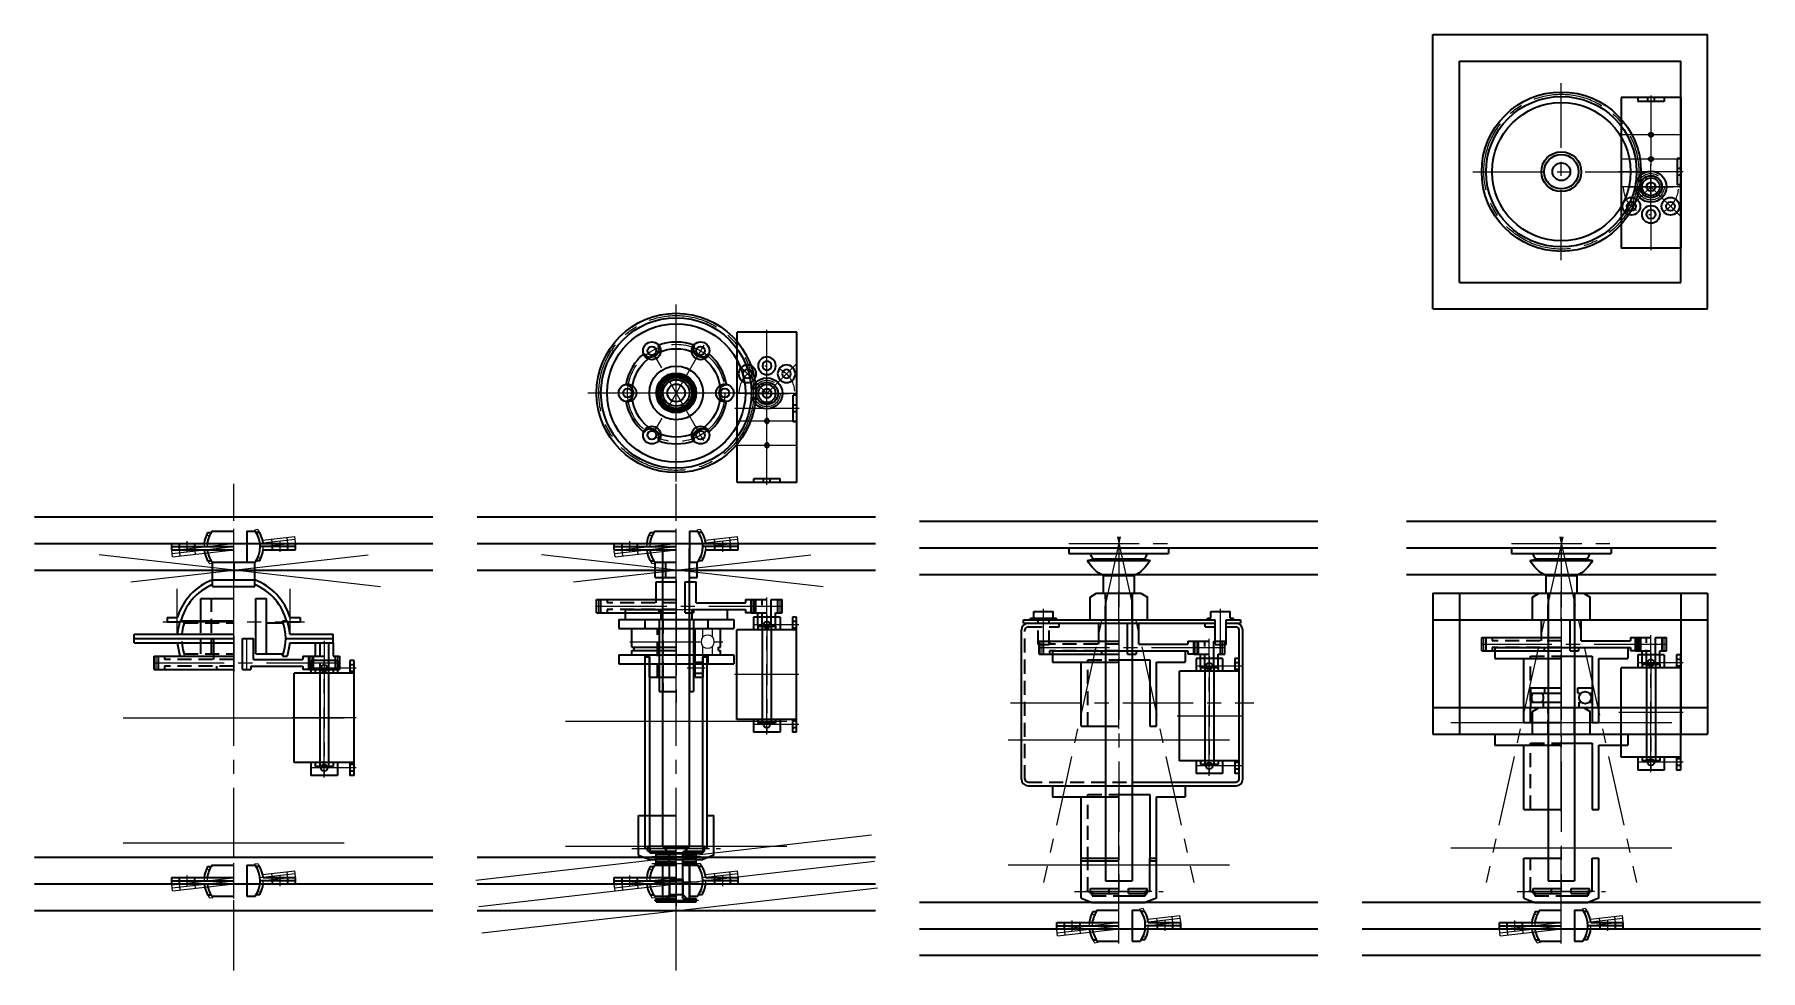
# Model space of a CAD drawing. Header units: millimetres. Extents: x 40 to 2090, y -460 to 870.
# Drawn here: x 1310 to 2090, y -361 to 62 of the extents above; entities that cross this region are included whole.
import ezdxf

# ---------------------------------------------------------------- set-up
doc = ezdxf.new("R2010")
doc.units = ezdxf.units.MM
for name, pattern in [('CENTER', [50.8, 31.75, -6.35, 6.35, -6.35]), ('DASHDOT', [25.4, 12.7, -6.35, 0, -6.35]), ('DASHED2', [9.525, 6.35, -3.175])]:
    doc.linetypes.add(name, pattern=pattern)
doc.layers.get('0').update_dxf_attribs({"linetype": 'CONTINUOUS', "lineweight": 0})
for name, color, linetype, lineweight in [('AUX', 1, 'CONTINUOUS', 13), ('CENTER', 7, 'CENTER', 18), ('CONTOUR', 7, 'CONTINUOUS', 35)]:
    doc.layers.add(name, color=color, linetype=linetype, lineweight=lineweight)

# ---------------------------------------------------------------- blocks, each defined once
blk = doc.blocks.new('DS1-70 face')
at = {"layer": 'CENTER'}
for p, q in [((0, -40), (0, 40)), ((-40, 0), (40, 0))]:
    blk.add_line(p, q, dxfattribs=at)
blk.add_circle((0, 0), 35, dxfattribs=at)
at = {"layer": 'CONTOUR'}
for radius in [36, 34, 31.25, 9, 7.8, 4]:
    blk.add_circle((0, 0), radius, dxfattribs=at)
blk = doc.blocks.new('6-speed HE side')
at = {"layer": 'CENTER'}
for p, q in [((13.5, -34.5), (13.5, 35.5)), ((13.5, 6.8), (0, 20.3)), ((13.5, 6.8), (27, 20.3)), ((-1, 0), (28, 0)), ((0, 6.8), (27, 6.8)), ((0, -5.7), (27, -5.7)), ((0, -16.7), (27, -16.7))]:
    blk.add_line(p, q, dxfattribs=at)
at = {"layer": 'CENTER', "color": 7, "linetype": 'DASHDOT', "lineweight": 18}
blk.add_arc((13.5, 6.8), 12.5, 0, 180, dxfattribs=at)
at = {"layer": 'CONTOUR'}
for p, q in [((0, 34.5), (27, 34.5)), ((0, -33.5), (0, 34.5)), ((27, -33.5), (27, 34.5)), ((0, 6), (1.7, 6)), ((0, 1.5), (1.7, 1.5)), ((1.7, -6), (1.7, 6)), ((0, -1.5), (1.7, -1.5)), ((0, -6), (1.7, -6)), ((0, -33.5), (27, -33.5)), ((7.5, -33.5), (7.5, -31.8)), ((7.5, -31.8), (19.5, -31.8)), ((12, -33.5), (12, -31.8)), ((15, -33.5), (15, -31.8)), ((19.5, -33.5), (19.5, -31.8))]:
    blk.add_line(p, q, dxfattribs=at)
for centre, radius in [((4.66, 15.64), 4), ((4.66, 15.64), 2), ((13.5, 19.3), 4), ((13.5, 19.3), 2), ((22.34, 15.64), 4), ((22.34, 15.64), 2), ((13.5, 6.8), 4), ((13.5, 6.8), 2), ((13.5, -5.7), 1), ((13.5, -16.7), 1)]:
    blk.add_circle(centre, radius, dxfattribs=at)
blk = doc.blocks.new('DS1-12 face')
at = {"layer": 'CENTER'}
for p, q in [((0, -10), (0, 10)), ((-10, 0), (10, 0))]:
    blk.add_line(p, q, dxfattribs=at)
blk.add_circle((0, 0), 6, dxfattribs=at)
at = {"layer": 'CONTOUR'}
for radius in [7, 5, 2]:
    blk.add_circle((0, 0), radius, dxfattribs=at)
blk = doc.blocks.new('TM-256-4 side')
at = {"layer": 'CENTER'}
for p, q in [((0.65, -4.93), (-33.98, 151.28)), ((-0.65, -4.93), (33.98, 151.28)), ((0, -5), (0, 155)), ((-22.5, -2), (22.5, -2))]:
    blk.add_line(p, q, dxfattribs=at)
at = {"layer": 'CONTOUR'}
for p, q in [((-6, 150.5), (6, 150.5)), ((-6, 20.5), (-6, 150.5)), ((6, 20.5), (6, 150.5)), ((-7, 20.5), (7, 20.5)), ((-7, 12.5), (-7, 20.5)), ((7, 12.5), (7, 20.5)), ((-7, 12.5), (7, 12.5)), ((-22.5, 2.5), (22.5, 2.5)), ((-22.5, 0), (-22.5, 2.5)), ((-22.5, 0), (22.5, 0)), ((-14.12, 5.74), (-11.56, 5.17)), ((-14.12, 5.74), (14.12, 5.74)), ((11.56, 5.17), (-11.56, 5.17)), ((11.56, 5.17), (14.12, 5.74)), ((22.5, 0), (22.5, 2.5))]:
    blk.add_line(p, q, dxfattribs=at)
at = {"layer": 'CONTOUR', "color": 7, "linetype": 'CONTINUOUS', "lineweight": 35}
for radius, start, end in [(16.1, 115.76933, 151.27074), (16.1, 28.72926, 64.23067), (13.6, 148.1795, 160.6795), (13.6, 19.3205, 31.8205)]:
    blk.add_arc((0, -2), radius, start, end, dxfattribs=at)
blk = doc.blocks.new('SC 1212C')
at = {"layer": 'CENTER'}
blk.add_line((0, -1), (0, 13), dxfattribs=at)
at = {"layer": 'CONTOUR'}
for p, q in [((-13, 10.27), (-10, 12)), ((-13, 0), (-13, 10.27)), ((-10, 12), (0, 12)), ((6, 0), (6, 12)), ((6, 12), (10, 12)), ((10, 12), (13, 10.27)), ((13, 0), (13, 10.27)), ((-13, 0), (0, 0)), ((6, 0), (13, 0))]:
    blk.add_line(p, q, dxfattribs=at)
at = {"layer": 'CONTOUR', "linetype": 'DASHED2'}
blk.add_line((-6, 0), (-6, 12), dxfattribs=at)
blk = doc.blocks.new('J-103 side')
at = {"layer": 'CENTER'}
blk.add_line((0, -35), (0, 1), dxfattribs=at)
at = {"layer": 'CONTOUR'}
for p, q in [((-30, 0), (-30, -5)), ((-30, 0), (0, 0)), ((0, 0), (30, 0)), ((30, 0), (30, -5)), ((-30, -5), (0, -5)), ((-17, -34), (-17, -5)), ((0, -4), (14, -4)), ((14, -4), (14, -34)), ((17, -5), (30, -5)), ((17, -34), (17, -5)), ((-17, -34), (-14, -34)), ((-17, -34), (0, -34)), ((14, -34), (17, -34))]:
    blk.add_line(p, q, dxfattribs=at)
at = {"layer": 'CONTOUR', "linetype": 'DASHED2'}
for p, q in [((-14, -34), (-14, -4)), ((-14, -4), (0, -4))]:
    blk.add_line(p, q, dxfattribs=at)
blk = doc.blocks.new('DS1-70 side')
at = {"layer": 'AUX'}
blk.add_line((6, 0), (6, 14), dxfattribs=at)
at = {"layer": 'CENTER'}
for p, q in [((0, 15), (0, -1)), ((-36, 3), (36, 3)), ((-35, 0), (-35, 6)), ((35, 0), (35, 6))]:
    blk.add_line(p, q, dxfattribs=at)
at = {"layer": 'CONTOUR'}
for p, q in [((-9, 14), (0, 14)), ((-9, 4.5), (-9, 14)), ((4, 0), (4, 14)), ((4, 14), (9, 14)), ((9, 4.5), (9, 14)), ((-36, 0), (-36, 6)), ((-36, 6), (0, 6)), ((-36, 0), (0, 0)), ((-34, 0), (-34, 6)), ((-31.25, 6), (-31.25, 4.5)), ((-31.25, 1.5), (-31.25, 0)), ((-7.8, 1.5), (-7.8, 0)), ((4, 0), (7.8, 0)), ((7.8, 1.5), (7.8, 0)), ((7.8, 1.5), (31.25, 1.5)), ((9, 4.5), (31.25, 4.5)), ((31.25, 6), (36, 6)), ((31.25, 6), (31.25, 4.5)), ((31.25, 1.5), (31.25, 0)), ((36, 0), (31.25, 0)), ((34, 0), (34, 6)), ((36, 0), (36, 6))]:
    blk.add_line(p, q, dxfattribs=at)
at = {"layer": 'CONTOUR', "linetype": 'DASHED2'}
for p, q in [((0, 4.5), (-31.25, 4.5)), ((0, 1.5), (-31.25, 1.5))]:
    blk.add_line(p, q, dxfattribs=at)
blk = doc.blocks.new('DS1-12 side')
at = {"layer": 'CENTER'}
for p, q in [((-6, 0), (-6, -6)), ((0, 7), (0, -7)), ((6, 0), (6, -6)), ((-7, -3), (7, -3))]:
    blk.add_line(p, q, dxfattribs=at)
at = {"layer": 'CONTOUR'}
for p, q in [((-7, 0), (-7, -6)), ((-7, 0), (0, 0)), ((-5, 0), (-5, -6)), ((-4, 6), (-4, 0)), ((-4, 6), (0, 6)), ((2, 6), (2, -6)), ((2, 6), (4, 6)), ((4, 6), (4, 0)), ((4, 0), (7, 0)), ((5, 0), (5, -6)), ((7, 0), (7, -6)), ((-7, -6), (0, -6)), ((2, -6), (7, -6))]:
    blk.add_line(p, q, dxfattribs=at)
at = {"layer": 'CONTOUR', "linetype": 'DASHED2'}
blk.add_line((-2, 6), (-2, -6), dxfattribs=at)
blk = doc.blocks.new('6-speed HE top')
at = {"layer": 'CENTER'}
for p, q in [((0, -14.5), (0, 14.5)), ((-27, 0), (26, 0)), ((27, 0), (-26, 0)), ((-22.5, -14.5), (-22.5, 6)), ((22.5, -14.5), (22.5, 6))]:
    blk.add_line(p, q, dxfattribs=at)
at = {"layer": 'CONTOUR'}
for p, q in [((-20.2, -13.5), (-20.2, 13.5)), ((-20.2, 13.5), (20.2, 13.5)), ((20.2, -13.5), (20.2, 13.5)), ((-20.2, 6), (-26, 6)), ((-26, -6), (-26, 6)), ((-20.2, 4), (-21.9, 4)), ((-21.9, -4), (-21.9, 4)), ((21.9, 2), (-21.9, 2)), ((26, 6), (20.2, 6)), ((21.9, 4), (20.2, 4)), ((21.9, -4), (21.9, 4)), ((26, -6), (26, 6)), ((-20.2, -6), (-26, -6)), ((21.9, -2), (-21.9, -2)), ((-20.2, -4), (-21.9, -4)), ((21.9, -4), (20.2, -4)), ((26, -6), (20.2, -6)), ((-26, -13.5), (-26, -11.6)), ((-20.2, -11.6), (-26, -11.6)), ((-26, -13.5), (26, -13.5)), ((-24, -13.5), (-24, -11.6)), ((-21, -13.5), (-21, -11.6)), ((26, -11.6), (20.2, -11.6)), ((21, -13.5), (21, -11.6)), ((24, -13.5), (24, -11.6)), ((26, -13.5), (26, -11.6))]:
    blk.add_line(p, q, dxfattribs=at)
for centre in [(-22.5, 0), (22.5, 0)]:
    blk.add_circle(centre, 1.5, dxfattribs=at)
blk = doc.blocks.new('Pull Box side')
at = {"layer": 'CENTER'}
for p, q in [((-40, 23.3), (-40, 42.5)), ((0, -42.5), (0, 42.5)), ((40, 23.3), (40, 42.5)), ((-55, 0), (55, 0))]:
    blk.add_line(p, q, dxfattribs=at)
at = {"layer": 'CONTOUR'}
for p, q in [((-44.4, 41.3), (-35.6, 41.3)), ((-44.4, 38.3), (-44.4, 41.3)), ((-35.6, 38.3), (-35.6, 41.3)), ((35.6, 41.3), (44.4, 41.3)), ((35.6, 38.3), (35.6, 41.3)), ((44.4, 38.3), (44.4, 41.3)), ((-50, -34.5), (-50, 32.9)), ((-49, 37.5), (37.5, 37.5)), ((-49, 35.9), (-49, 37.5)), ((-49, 35.9), (37.5, 35.9)), ((-45.9, 38.3), (-34.1, 38.3)), ((-45.9, 37.5), (-45.9, 38.3)), ((-34.1, 37.5), (-34.1, 38.3)), ((33, 34.3), (33, 35.9)), ((33, 34.3), (37.5, 34.3)), ((34.1, 38.3), (35.6, 38.3)), ((34.1, 37.5), (34.1, 38.3)), ((37.5, 26.3), (37.5, 37.5)), ((42.5, 26.3), (42.5, 37.5)), ((42.5, 37.5), (49, 37.5)), ((42.5, 35.9), (49, 35.9)), ((42.5, 34.3), (47, 34.3)), ((44.4, 38.3), (45.9, 38.3)), ((45.9, 37.5), (45.9, 38.3)), ((48.4, -34.5), (48.4, 32.9)), ((49, 37.5), (49, 35.9)), ((50, -34.5), (50, 32.9)), ((37.5, 26.3), (42.5, 26.3)), ((-47, -37.5), (47, -37.5)), ((0, -35.9), (47, -35.9))]:
    blk.add_line(p, q, dxfattribs=at)
at = {"layer": 'CONTOUR', "linetype": 'DASHED2'}
for p, q in [((-48.4, -34.5), (-48.4, 32.9)), ((-47, 34.3), (-33, 34.3)), ((-42.5, 26.3), (-42.5, 37.5)), ((-37.5, 26.3), (-37.5, 37.5)), ((-33, 34.3), (-33, 35.9)), ((-42.5, 26.3), (-37.5, 26.3)), ((-47, -35.9), (0, -35.9))]:
    blk.add_line(p, q, dxfattribs=at)
at = {"layer": 'CONTOUR', "color": 7, "linetype": 'CONTINUOUS', "lineweight": 35}
for centre, start, end in [((-47, 32.9), 90, 180), ((47, 32.9), 0, 90), ((-47, -34.5), 180, 270), ((47, -34.5), 270, 0)]:
    blk.add_arc(centre, 3, start, end, dxfattribs=at)
at = {"layer": 'CONTOUR'}
for centre, start, end in [((-47, 32.9), 90, 180), ((47, 32.9), 0, 90), ((-47, -34.5), 180, 270), ((47, -34.5), 270, 0)]:
    blk.add_arc(centre, 1.4, start, end, dxfattribs=at)
blk = doc.blocks.new('51102 side')
at = {"layer": 'CENTER'}
blk.add_line((0, -2), (0, 11), dxfattribs=at)
at = {"layer": 'CONTOUR'}
for p, q in [((-14, 9), (-14, 6.5)), ((-14, 9), (0, 9)), ((-7.5, 6.5), (-7.5, 9)), ((7.5, 6.5), (7.5, 9)), ((7.5, 9), (14, 9)), ((14, 9), (14, 6.5)), ((-14, 6.5), (0, 6.5)), ((-14, 2.5), (-14, 0)), ((-14, 2.5), (0, 2.5)), ((-14, 0), (0, 0)), ((-8, 0), (-8, 2.5)), ((7.5, 6.5), (8.86, 6.5)), ((8, 0), (8, 2.5)), ((8, 2.5), (8.86, 2.5)), ((8, 0), (14, 0)), ((12.64, 6.5), (14, 6.5)), ((12.64, 2.5), (14, 2.5)), ((14, 2.5), (14, 0))]:
    blk.add_line(p, q, dxfattribs=at)
blk.add_circle((10.75, 4.5), 2.75, dxfattribs=at)
at = {"layer": 'CONTOUR', "color": 7, "linetype": 'CONTINUOUS', "lineweight": 35}
for start, end in [(133.34176, 226.65824), (313.34176, 46.65824)]:
    blk.add_arc((-10.75, 4.5), 2.75, start, end, dxfattribs=at)
blk = doc.blocks.new('B-BAF 1214 side')
at = {"layer": 'AUX'}
for p, q in [((-27.98, -1.78), (-0.16, 1.39)), ((-27.82, -3.17), (0, 0)), ((-12.42, 5.03), (-10.81, 5.21)), ((10.97, 7.69), (9.36, 7.51)), ((27.82, 3.17), (11.92, 1.36)), ((13.08, 2.9), (27.66, 4.56)), ((13.4, 0.12), (27.98, 1.78)), ((17.55, 0.59), (17.23, 3.37)), ((24.5, 1.38), (24.18, 4.16)), ((27.98, 1.78), (27.66, 4.56)), ((-27.66, -4.56), (-27.98, -1.78)), ((-27.66, -4.56), (0.16, -1.39)), ((-24.18, -4.16), (-24.5, -1.38)), ((-17.23, -3.37), (-17.55, -0.59)), ((-10.97, -7.69), (-9.36, -7.51)), ((12.42, -5.03), (10.81, -5.21))]:
    blk.add_line(p, q, dxfattribs=at)
for radius, start, end in [(13.4, 157.97045, 180.50293), (12, 154.26905, 179.80023), (12, 334.26905, 38.73095), (13.4, 12.49707, 35.02955), (13.4, 337.97045, 0.50293), (13.4, 192.49707, 215.02955), (12, 193.19977, 218.73095)]:
    blk.add_arc((0, 0), radius, start, end, dxfattribs=at)
at = {"layer": 'CENTER'}
for p, q in [((0, -8), (0, 8)), ((-21, -2.4), (-21, 2.4)), ((21, -2.4), (21, 2.4))]:
    blk.add_line(p, q, dxfattribs=at)
at = {"layer": 'CONTOUR'}
for p, q in [((-28, -1.4), (-28, 1.4)), ((-28, 1.4), (0, 1.4)), ((-28, 0), (0, 0)), ((-24.5, -1.4), (-24.5, 1.4)), ((-17.5, -1.4), (-17.5, 1.4)), ((-11.77, 6.4), (-10.15, 6.4)), ((-9.75, 7), (0, 7)), ((6, 7), (6, -7)), ((6, 7), (9.75, 7)), ((11.77, 6.4), (10.15, 6.4)), ((28, 0), (12, 0)), ((13.33, 1.4), (28, 1.4)), ((17.5, -1.4), (17.5, 1.4)), ((24.5, -1.4), (24.5, 1.4)), ((28, -1.4), (28, 1.4)), ((-28, -1.4), (0, -1.4)), ((-11.77, -6.4), (-10.15, -6.4)), ((-9.75, -7), (0, -7)), ((6, -7), (9.75, -7)), ((11.77, -6.4), (10.15, -6.4)), ((13.33, -1.4), (28, -1.4))]:
    blk.add_line(p, q, dxfattribs=at)
at = {"layer": 'CONTOUR', "color": 7, "linetype": 'CONTINUOUS', "lineweight": 35}
for radius, start, end in [(13.4, 151.47045, 174.00293), (12, 144.31467, 173.30023), (12, 324.31467, 35.68533), (13.4, 5.99707, 28.52955), (13.4, 185.99707, 208.52955), (12, 186.69977, 215.68533), (13.4, 331.47045, 354.00293)]:
    blk.add_arc((0, 0), radius, start, end, dxfattribs=at)
blk = doc.blocks.new('Washer 8.5x26x2.3 side')
at = {"layer": 'CENTER'}
for p, q in [((-15, 0), (15, 0)), ((0, -2.5), (0, 2.5))]:
    blk.add_line(p, q, dxfattribs=at)
at = {"layer": 'CONTOUR'}
for p, q in [((-12.8, 1.15), (0, 1.15)), ((-12.8, -1.15), (-12.8, 1.15)), ((-4.4, -1.15), (-4.4, 1.15)), ((4.4, 1.15), (12.8, 1.15)), ((4.4, -1.15), (4.4, 1.15)), ((12.8, -1.15), (12.8, 1.15)), ((-12.8, -1.15), (0, -1.15)), ((4.4, -1.15), (12.8, -1.15))]:
    blk.add_line(p, q, dxfattribs=at)
blk = doc.blocks.new('J-49 side')
at = {"layer": 'CENTER'}
for p, q in [((0, -10), (0, 20)), ((-20, 0), (20, 0))]:
    blk.add_line(p, q, dxfattribs=at)
at = {"layer": 'CONTOUR'}
for p, q in [((-17, -3), (-17, 15)), ((-17, 15), (0, 15)), ((14, 0), (14, 15)), ((14, 15), (17, 15)), ((17, -3), (17, 15)), ((14, 0), (12, 0)), ((12, 0), (12, -2)), ((-17, -3), (-12, -5)), ((-12, -5), (12, -5)), ((0, -2), (12, -2)), ((17, -3), (12, -5))]:
    blk.add_line(p, q, dxfattribs=at)
at = {"layer": 'CONTOUR', "linetype": 'DASHED2'}
for p, q in [((-14, 0), (-14, 15)), ((-14, 0), (-12, 0)), ((-12, 0), (-12, -2)), ((-12, -2), (0, -2))]:
    blk.add_line(p, q, dxfattribs=at)
blk = doc.blocks.new('KC side')
at = {"layer": 'CENTER'}
for p, q in [((0, -2), (0, 42)), ((-25, 0), (25, 0))]:
    blk.add_line(p, q, dxfattribs=at)
at = {"layer": 'CONTOUR'}
for p, q in [((-7.75, 4.5), (-7.75, 37)), ((-7.75, 37), (0, 37)), ((6, 4.5), (6, 37)), ((6, 37), (7.75, 37)), ((7.75, 4.5), (7.75, 37)), ((-23, 4.5), (0, 4.5)), ((-23, 0), (-23, 4.5)), ((-23, 0), (0, 0)), ((6, 4.5), (7, 4.5)), ((7, 0), (7, 4.5)), ((7, 0), (23, 0)), ((7.75, 4.5), (23, 4.5)), ((23, 0), (23, 4.5))]:
    blk.add_line(p, q, dxfattribs=at)
at = {"layer": 'CONTOUR', "linetype": 'DASHED2'}
for p, q in [((-6, 4.5), (-6, 37)), ((-7, 0), (-7, 4.5))]:
    blk.add_line(p, q, dxfattribs=at)
blk = doc.blocks.new('Washer 6.5x18x1.6 side')
at = {"layer": 'CENTER'}
for p, q in [((-11, 0), (11, 0)), ((0, -3), (0, 3))]:
    blk.add_line(p, q, dxfattribs=at)
at = {"layer": 'CONTOUR'}
for p, q in [((-9, -0.8), (-9, 0.8)), ((-9, 0.8), (0, 0.8)), ((-3.25, -0.8), (-3.25, 0.8)), ((3.25, -0.8), (3.25, 0.8)), ((3.25, 0.8), (9, 0.8)), ((9, -0.8), (9, 0.8)), ((-9, -0.8), (0, -0.8)), ((3.25, -0.8), (9, -0.8))]:
    blk.add_line(p, q, dxfattribs=at)
blk = doc.blocks.new('Round Boss M6-D12-L15 side')
at = {"layer": 'CENTER'}
for p, q in [((0, -10), (0, 10)), ((-10, 0), (10, 0))]:
    blk.add_line(p, q, dxfattribs=at)
at = {"layer": 'CONTOUR'}
for p, q in [((-6, -7.5), (-6, 7.5)), ((-6, 7.5), (0, 7.5)), ((3, -7.5), (3, 7.5)), ((3, 7.5), (6, 7.5)), ((6, -7.5), (6, 7.5)), ((-6, -7.5), (0, -7.5)), ((3, -7.5), (6, -7.5))]:
    blk.add_line(p, q, dxfattribs=at)
at = {"layer": 'CONTOUR', "linetype": 'DASHED2'}
blk.add_line((-3, -7.5), (-3, 7.5), dxfattribs=at)
blk = doc.blocks.new('Flat head M6 15 side')
at = {"layer": 'CENTER'}
blk.add_line((0, -18), (0, 2), dxfattribs=at)
at = {"layer": 'CONTOUR'}
for p, q in [((-6, 0), (6, 0)), ((-6, -0.4), (-6, 0)), ((6, -0.4), (6, 0)), ((-6, -0.4), (6, -0.4)), ((-6, -0.4), (-3, -3.4)), ((-3, -3.4), (3, -3.4)), ((-3, -15), (-3, -3.4)), ((3, -3.4), (6, -0.4)), ((3, -15), (3, -3.4)), ((-3, -15), (3, -15))]:
    blk.add_line(p, q, dxfattribs=at)
blk = doc.blocks.new('Flat head M6 10 side')
at = {"layer": 'CENTER'}
blk.add_line((0, -18), (0, 2), dxfattribs=at)
at = {"layer": 'CONTOUR'}
for p, q in [((-6, 0), (6, 0)), ((-6, -0.4), (-6, 0)), ((6, -0.4), (6, 0)), ((-6, -0.4), (6, -0.4)), ((-6, -0.4), (-3, -3.4)), ((-3, -3.4), (3, -3.4)), ((-3, -10), (-3, -3.4)), ((3, -3.4), (6, -0.4)), ((3, -10), (3, -3.4)), ((-3, -10), (3, -10))]:
    blk.add_line(p, q, dxfattribs=at)
blk = doc.blocks.new('Washer 8.5x18x1.6 side')
at = {"layer": 'CENTER'}
for p, q in [((-10, 0), (10, 0)), ((0, -2), (0, 2))]:
    blk.add_line(p, q, dxfattribs=at)
at = {"layer": 'CONTOUR'}
for p, q in [((-9, -0.8), (-9, 0.8)), ((-9, 0.8), (0, 0.8)), ((-4.25, -0.8), (-4.25, 0.8)), ((4.25, -0.8), (4.25, 0.8)), ((4.25, 0.8), (9, 0.8)), ((9, -0.8), (9, 0.8)), ((-9, -0.8), (0, -0.8)), ((4.25, -0.8), (9, -0.8))]:
    blk.add_line(p, q, dxfattribs=at)
blk = doc.blocks.new('KC face')
at = {"layer": 'CENTER'}
for p, q in [((0, -25), (0, 25)), ((12.5, -21.65), (-12.5, 21.65)), ((12.5, 21.65), (-12.5, -21.65)), ((-25, 0), (25, 0))]:
    blk.add_line(p, q, dxfattribs=at)
at = {"layer": 'CONTOUR'}
for radius in [7, 6]:
    blk.add_circle((0, 0), radius, dxfattribs=at)
at = {"layer": 'CONTOUR', "color": 7, "linetype": 'CONTINUOUS', "lineweight": 35}
for centre, radius, start, end in [((0, 0), 23, 129.22711, 170.77289), ((-11.5, 19.92), 3.7, 214.61356, 25.38644), ((0, 0), 23, 69.22711, 110.77289), ((11.5, 19.92), 3.7, 154.61356, 325.38644), ((0, 0), 23, 9.22711, 50.77289), ((-23, 0), 3.7, 274.61356, 85.38644), ((23, 0), 3.7, 94.61356, 265.38644), ((0, 0), 23, 189.22711, 230.77289), ((0, 0), 23, 309.22711, 350.77289), ((-11.5, -19.92), 3.7, 334.61356, 145.38644), ((0, 0), 23, 249.22711, 290.77289), ((11.5, -19.92), 3.7, 34.61356, 205.38644)]:
    blk.add_arc(centre, radius, start, end, dxfattribs=at)
blk = doc.blocks.new('ASS203N face')
at = {"layer": 'CENTER'}
for p, q in [((0, -30), (0, 30)), ((-30, 0), (30, 0))]:
    blk.add_line(p, q, dxfattribs=at)
at = {"layer": 'CONTOUR'}
for radius in [20, 12.15, 8.5]:
    blk.add_circle((0, 0), radius, dxfattribs=at)
blk = doc.blocks.new('ASS203N side')
at = {"layer": 'AUX'}
for p, q in [((-6, 16.4), (-2.04, 16.4)), ((2.04, 16.4), (6, 16.4)), ((-6, 12.1), (-2.14, 12.1)), ((2.14, 12.1), (6, 12.1))]:
    blk.add_line(p, q, dxfattribs=at)
blk.add_circle((0, 14.2), 3, dxfattribs=at)
at = {"layer": 'CENTER'}
for p, q in [((0, -21), (0, 21)), ((-11.8, 5), (-11.8, 13.15)), ((-17, 0), (7, 0))]:
    blk.add_line(p, q, dxfattribs=at)
at = {"layer": 'CONTOUR'}
for p, q in [((-6, 12.15), (-6, 20)), ((-6, 20), (-4.02, 20)), ((-4.02, 19.05), (-4.02, 20)), ((-4.02, 19.05), (-2.52, 19.05)), ((-2.52, 19.05), (-2.52, 20)), ((-2.52, 20), (6, 20)), ((6, 8.5), (6, 20)), ((-16, 12.15), (-6, 12.15)), ((-16, 8.5), (-16, 12.15)), ((-16, 8.5), (6, 8.5)), ((-14.3, 8.5), (-14.3, 12.15)), ((-9.3, 8.5), (-9.3, 12.15)), ((-16, -12.15), (-16, 0)), ((-6, -20), (-6, 0)), ((-4.02, -20), (-4.02, 0)), ((-2.52, -20), (-2.52, 0)), ((6, -20), (6, 0)), ((-16, -12.15), (-6, -12.15)), ((-6, -20), (-4.02, -20)), ((-4.02, -19.05), (-2.52, -19.05)), ((-2.52, -20), (6, -20))]:
    blk.add_line(p, q, dxfattribs=at)
at = {"layer": 'CONTOUR', "linetype": 'DASHED2'}
blk.add_line((-16, -8.5), (6, -8.5), dxfattribs=at)
blk = doc.blocks.new('Nut M12 thin side')
at = {"layer": 'CENTER'}
blk.add_line((0, -3), (0, 9), dxfattribs=at)
at = {"layer": 'CONTOUR'}
for p, q in [((-9.5, 0), (-9.5, 7)), ((-9.5, 7), (0, 7)), ((-9.5, 0), (0, 0)), ((-4.75, 0), (-4.75, 7)), ((6, 0), (6, 7)), ((6, 7), (9.5, 7)), ((6, 0), (9.5, 0)), ((9.5, 0), (9.5, 7))]:
    blk.add_line(p, q, dxfattribs=at)
at = {"layer": 'CONTOUR', "linetype": 'DASHED2'}
blk.add_line((-6, 0), (-6, 7), dxfattribs=at)
blk = doc.blocks.new('ASPF204 side')
at = {"layer": 'CENTER'}
blk.add_line((0, -25), (0, 25), dxfattribs=at)
at = {"layer": 'CONTOUR'}
for p, q in [((-14.8, 18), (0, 18)), ((-14.8, 8), (-14.8, 18)), ((10, -7), (10, 18)), ((10, 18), (14.8, 18)), ((14.8, -7), (14.8, 18)), ((-24.21, 8), (0, 8)), ((22.1, 8), (24.21, 8)), ((-45, 2), (0, 2)), ((-45, -2), (-45, 2)), ((-45, 0), (0, 0)), ((14.8, 7), (22.43, 7)), ((23.5, 0), (45, 0)), ((25.42, 2), (45, 2)), ((45, -2), (45, 2)), ((-45, -2), (0, -2)), ((10, -7), (22.43, -7)), ((25.42, -2), (45, -2)), ((-24.21, -8), (0, -8)), ((22.1, -8), (24.21, -8))]:
    blk.add_line(p, q, dxfattribs=at)
at = {"layer": 'CONTOUR', "linetype": 'DASHED2'}
for p, q in [((-10, -7), (-10, 18)), ((-14.8, -7), (-14.8, 8)), ((-22.43, 7), (0, 7)), ((-22.43, -7), (0, -7))]:
    blk.add_line(p, q, dxfattribs=at)
at = {"layer": 'CONTOUR', "color": 7, "linetype": 'CONTINUOUS', "lineweight": 35}
for radius, start, end in [(25.5, 161.71611, 175.50159), (23.5, 340.0972, 19.9028), (25.5, 4.49841, 18.28389), (25.5, 184.49841, 198.28389), (25.5, 341.71611, 355.50159)]:
    blk.add_arc((0, 0), radius, start, end, dxfattribs=at)
at = {"layer": 'CONTOUR', "color": 7, "linetype": 'DASHED2', "lineweight": 35}
blk.add_arc((0, 0), 23.5, 160.0972, 199.9028, dxfattribs=at)
blk = doc.blocks.new('Adjust nut M12 side')
at = {"layer": 'AUX'}
for p, q in [((-25.5, -5), (-25.5, 15)), ((25.5, -5), (25.5, 15))]:
    blk.add_line(p, q, dxfattribs=at)
at = {"layer": 'CENTER'}
for p, q in [((0, -5), (0, 45)), ((-32, 0), (32, 0))]:
    blk.add_line(p, q, dxfattribs=at)
at = {"layer": 'CONTOUR'}
for p, q in [((-9.5, 27), (9.5, 27)), ((-9.5, 16), (-9.5, 27)), ((0, 27), (0, 19)), ((9.5, 16), (9.5, 27)), ((-9.5, 19), (9.5, 19)), ((-9.5, 16), (9.5, 16)), ((-30, 2), (-30, 0)), ((-30, 2), (-25.5, 2)), ((-30, 0), (-23.98, 0)), ((23.98, 0), (30, 0)), ((25.5, 2), (30, 2)), ((30, 2), (30, 0))]:
    blk.add_line(p, q, dxfattribs=at)
at = {"layer": 'CONTOUR', "color": 7, "linetype": 'CONTINUOUS', "lineweight": 35}
for radius, start, end in [(26.72, 110.8292, 162.64221), (24.72, 112.60377, 166.0213), (26.72, 17.35779, 69.1708), (24.72, 13.9787, 67.39623)]:
    blk.add_arc((0, -5.97), radius, start, end, dxfattribs=at)

msp = doc.modelspace()

# ---------------------------------------------------------------- linework, layer by layer
at = {"layer": 'AUX'}
for p, q in [((1466.36, -187.68), (1339.19, -173.19)), ((1353.51, -185.42), (1460.81, -173.19)), ((1666.36, -187.68), (1539.19, -173.19)), ((1553.51, -185.42), (1660.81, -173.19)), ((1350, -246.75), (1450, -246.75)), ((1550, -248.25), (1650, -248.25)), ((1950, -249), (2050, -249)), ((1750, -256.8), (1850, -256.8)), ((1350, -303.25), (1450, -303.25)), ((1509.38, -320.11), (1688.22, -299.73)), ((1510.74, -332.03), (1689.58, -311.65)), ((1550, -304.75), (1650, -304.75)), ((1950, -305.5), (2050, -305.5)), ((1750, -313.3), (1850, -313.3)), ((1512.1, -343.95), (1690.94, -323.58))]:
    msp.add_line(p, q, dxfattribs=at)
at = {"layer": 'CENTER'}
for p, q in [((1400, -361), (1400, -141)), ((1600, -361), (1600, -141))]:
    msp.add_line(p, q, dxfattribs=at)
msp.add_circle((1600, -100), 22, dxfattribs=at)
at = {"layer": 'CONTOUR'}
for p, q in [((1942, -62), (1942, 62)), ((1942, 62), (2066, 62)), ((2066, -62), (2066, 62)), ((1954, 50), (2054, 50)), ((1954, -50), (1954, 50)), ((2054, -50), (2054, 50)), ((1954, -50), (2054, -50)), ((1942, -62), (2066, -62)), ((1310, -156.05), (1490, -156.05)), ((1510, -156.05), (1690, -156.05)), ((1710, -158), (1890, -158)), ((1930, -158), (2070, -158)), ((1310, -168.05), (1490, -168.05)), ((1510, -168.05), (1690, -168.05)), ((1594, -305.3), (1594, -170.3)), ((1606, -305.3), (1606, -170.3)), ((1710, -170), (1890, -170)), ((1930, -170), (2070, -170)), ((1310, -180.05), (1490, -180.05)), ((1510, -180.05), (1690, -180.05)), ((1710, -182), (1890, -182)), ((1930, -182), (2070, -182)), ((1942, -190.5), (2066, -190.5)), ((1942, -190.5), (1942, -254.2)), ((1954, -190.5), (1954, -254.2)), ((2054, -190.5), (2054, -254.2)), ((2066, -190.5), (2066, -254.2)), ((1574, -202.4), (1626, -202.4)), ((1574, -202.4), (1574, -206.4)), ((1585.75, -202.4), (1585.75, -206.4)), ((1614.25, -202.4), (1614.25, -206.4)), ((1626, -202.4), (1626, -206.4)), ((1942, -202.5), (2066, -202.5)), ((1574, -206.4), (1626, -206.4)), ((1574, -218.4), (1626, -218.4)), ((1574, -218.4), (1574, -222.4)), ((1574, -222.4), (1626, -222.4)), ((1585.75, -218.4), (1585.75, -222.4)), ((1586, -305.9), (1586, -219.4)), ((1588, -219.4), (1586, -219.4)), ((1588, -305.9), (1588, -219.4)), ((1612, -305.9), (1612, -219.4)), ((1614, -219.4), (1612, -219.4)), ((1614, -305.9), (1614, -219.4)), ((1614.25, -218.4), (1614.25, -222.4)), ((1626, -218.4), (1626, -222.4)), ((1942, -242.2), (2066, -242.2)), ((1942, -254.2), (2066, -254.2)), ((1310, -309.85), (1490, -309.85)), ((1510, -309.85), (1690, -309.85)), ((1310, -321.85), (1490, -321.85)), ((1510, -321.85), (1690, -321.85)), ((1310, -333.85), (1490, -333.85)), ((1510, -333.85), (1690, -333.85)), ((1710, -330.15), (1890, -330.15)), ((1910, -330.15), (2090, -330.15)), ((1710, -342.15), (1890, -342.15)), ((1910, -342.15), (2090, -342.15)), ((1710, -354.15), (1890, -354.15)), ((1910, -354.15), (2090, -354.15))]:
    msp.add_line(p, q, dxfattribs=at)
for centre, radius in [((1589, -80.95), 4), ((1611, -80.95), 4), ((1589, -80.95), 2), ((1611, -80.95), 2), ((1578, -100), 4), ((1578, -100), 2), ((1622, -100), 4), ((1622, -100), 2), ((1589, -119.05), 4), ((1611, -119.05), 4), ((1589, -119.05), 2), ((1611, -119.05), 2)]:
    msp.add_circle(centre, radius, dxfattribs=at)

# ---------------------------------------------------------------- block references
for name, p in [('DS1-70 face', (2000, 0)), ('DS1-12 face', (2040.5, -6.8)), ('DS1-70 face', (1600, -100)), ('ASS203N face', (1600, -100)), ('KC face', (1600, -100)), ('DS1-12 face', (1641, -100.18)), ('Adjust nut M12 side', (1400, -203.45)), ('B-BAF 1214 side', (1400, -169.45)), ('B-BAF 1214 side', (1600, -169.45)), ('Nut M12 thin side', (1600, -183.45)), ('ASPF204 side', (1400, -210.95)), ('SC 1212C', (1800, -202.5)), ('SC 1212C', (2000, -202.5)), ('Pull Box side', (1806, -240)), ('DS1-70 side', (2000, -216.5)), ('DS1-70 side', (1800, -218.1)), ('DS1-12 side', (1440.9, -218.95)), ('J-103 side', (1800, -216.6)), ('J-103 side', (2000, -215)), ('51102 side', (2000, -242.2)), ('SC 1212C', (2000, -254.2)), ('J-103 side', (2000, -254.2)), ('J-103 side', (1800, -277.5)), ('J-49 side', (1600, -305.9)), ('Washer 8.5x26x2.3 side', (1600, -305.9)), ('Flat head M6 15 side', (1600, -304.75)), ('Washer 6.5x18x1.6 side', (1600, -307.85)), ('Washer 6.5x18x1.6 side', (1600, -309.45)), ('Washer 6.5x18x1.6 side', (1600, -311.05)), ('Washer 6.5x18x1.6 side', (1600, -312.65)), ('Round Boss M6-D12-L15 side', (1600, -320.95)), ('J-49 side', (1800, -325.25)), ('J-49 side', (2000, -325.25)), ('B-BAF 1214 side', (1400, -320.45)), ('B-BAF 1214 side', (1600, -320.45)), ('Washer 8.5x18x1.6 side', (1600, -329.25)), ('Washer 8.5x26x2.3 side', (1800, -325.1)), ('Washer 8.5x26x2.3 side', (2000, -325.1)), ('B-BAF 1214 side', (1800, -340.75)), ('B-BAF 1214 side', (2000, -340.75))]:
    msp.add_blockref(name, p)
for name, p, rotation in [('6-speed HE side', (2054, 0), 180), ('DS1-70 side', (1600, -199.4), 360), ('6-speed HE top', (1640.9, -227.3), 90), ('DS1-70 side', (1400, -224.95), 360), ('6-speed HE top', (2040.5, -244.4), 90), ('6-speed HE top', (1440.9, -246.85), 90), ('6-speed HE top', (1840.9, -246), 90)]:
    msp.add_blockref(name, p, dxfattribs=dict(rotation=rotation))
at = {"yscale": -1}
for name, p, rotation in [('6-speed HE side', (1654.5, -106.98), 180), ('ASS203N side', (1600, -212.4), 89.99999999999999)]:
    msp.add_blockref(name, p, dxfattribs=dict(at, rotation=rotation))
for name, p in [('TM-256-4 side', (1800, -170)), ('TM-256-4 side', (2000, -170)), ('DS1-12 side', (1640.9, -199.4)), ('KC side', (1600, -197.9)), ('DS1-12 side', (2040.5, -216.5)), ('DS1-12 side', (1840.9, -218.1)), ('Flat head M6 10 side', (1600, -330.05))]:
    msp.add_blockref(name, p, dxfattribs=at)

doc.saveas('drawing.dxf')
